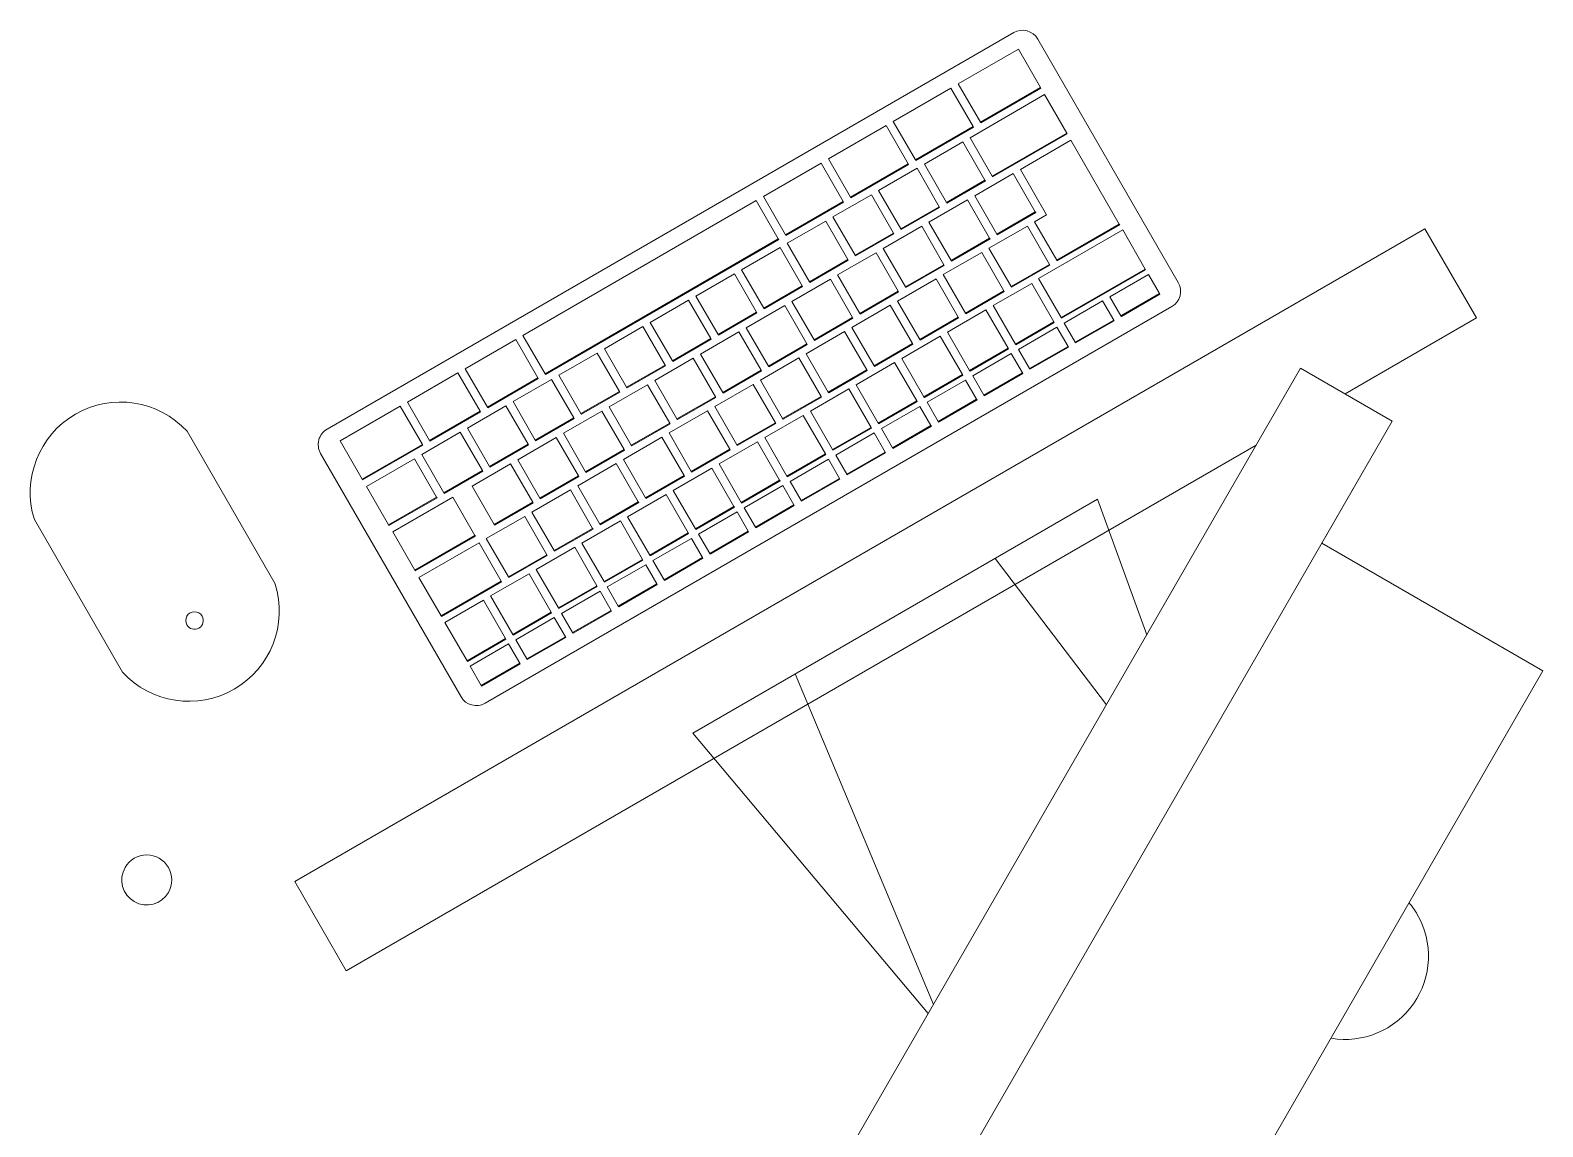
# Model space of a CAD drawing. Header units: millimetres. Extents: x 79795 to 317870, y -36033 to 97293.
# Drawn here: x 213971 to 214515, y 19576 to 19971 of the extents above; entities that cross this region are included whole.
import ezdxf

# ---------------------------------------------------------------- set-up
doc = ezdxf.new("R2010")
doc.units = ezdxf.units.MM
doc.header["$MEASUREMENT"] = 0
for name, color, linetype, lineweight in [('A-GENM', 8, 'CONTINUOUS', 9), ('E-ELEC-EQPM', 8, 'CONTINUOUS', 9), ('I-FURN', 8, 'CONTINUOUS', 9)]:
    doc.layers.add(name, color=color, linetype=linetype, lineweight=lineweight)

msp = doc.modelspace()

# ---------------------------------------------------------------- linework, layer by layer
at = {"layer": 'A-GENM'}
for p, q in [((214077.61, 19827.19), (214324.89, 19969.96)), ((214333.56, 19967.64), (214384.14, 19880.02)), ((214326.55, 19964), (214304.9, 19951.5)), ((214334.52, 19950.2), (214326.55, 19964)), ((214304.9, 19951.5), (214312.87, 19937.7)), ((214302.3, 19950), (214281.52, 19938)), ((214310.27, 19936.2), (214302.3, 19950)), ((214336, 19947.63), (214309.16, 19932.13)), ((214312.87, 19937.7), (214334.52, 19950.2)), ((214334.66, 19949.96), (214313.01, 19937.46)), ((214334.52, 19950.2), (214334.66, 19949.96)), ((214343.99, 19933.81), (214336, 19947.63)), ((214278.92, 19936.5), (214258.14, 19924.5)), ((214286.89, 19922.7), (214278.92, 19936.5)), ((214281.52, 19938), (214289.49, 19924.2)), ((214289.49, 19924.2), (214310.27, 19936.2)), ((214310.41, 19935.96), (214289.63, 19923.96)), ((214310.27, 19936.2), (214310.41, 19935.96)), ((214312.87, 19937.7), (214313.01, 19937.46)), ((214306.56, 19930.63), (214292.7, 19922.63)), ((214314.54, 19916.81), (214306.56, 19930.63)), ((214309.16, 19932.13), (214317.14, 19918.31)), ((214317.14, 19918.31), (214343.99, 19933.81)), ((214344.12, 19933.57), (214317.28, 19918.07)), ((214345.47, 19931.24), (214327.28, 19920.74)), ((214343.99, 19933.81), (214344.12, 19933.57)), ((214362.91, 19901.03), (214345.47, 19931.24)), ((214258.14, 19924.5), (214266.11, 19910.7)), ((214289.49, 19924.2), (214289.63, 19923.96)), ((214255.54, 19923), (214234.75, 19911)), ((214263.51, 19909.2), (214255.54, 19923)), ((214266.11, 19910.7), (214286.89, 19922.7)), ((214287.03, 19922.46), (214266.24, 19910.46)), ((214290.11, 19921.13), (214276.25, 19913.13)), ((214286.89, 19922.7), (214287.03, 19922.46)), ((214298.09, 19907.31), (214290.11, 19921.13)), ((214292.7, 19922.63), (214300.68, 19908.81)), ((214324.68, 19919.24), (214310.83, 19911.24)), ((214317.14, 19918.31), (214317.28, 19918.07)), ((214332.66, 19905.42), (214324.68, 19919.24)), ((214327.28, 19920.74), (214336.75, 19904.35)), ((214276.25, 19913.13), (214284.23, 19899.31)), ((214300.68, 19908.81), (214314.54, 19916.81)), ((214314.68, 19916.57), (214300.82, 19908.57)), ((214314.54, 19916.81), (214314.68, 19916.57)), ((214232.16, 19909.5), (214148.15, 19861)), ((214240.12, 19895.7), (214232.16, 19909.5)), ((214234.75, 19911), (214242.72, 19897.2)), ((214242.72, 19897.2), (214263.51, 19909.2)), ((214263.65, 19908.96), (214242.86, 19896.96)), ((214273.65, 19911.63), (214259.79, 19903.63)), ((214263.51, 19909.2), (214263.65, 19908.96)), ((214266.11, 19910.7), (214266.24, 19910.46)), ((214281.63, 19897.81), (214273.65, 19911.63)), ((214284.23, 19899.31), (214298.09, 19907.31)), ((214298.22, 19907.07), (214284.37, 19899.07)), ((214308.23, 19909.74), (214294.37, 19901.74)), ((214298.09, 19907.31), (214298.22, 19907.07)), ((214300.68, 19908.81), (214300.82, 19908.57)), ((214316.21, 19895.92), (214308.23, 19909.74)), ((214310.83, 19911.24), (214318.81, 19897.42)), ((214257.2, 19902.13), (214243.34, 19894.13)), ((214265.18, 19888.31), (214257.2, 19902.13)), ((214259.79, 19903.63), (214267.78, 19889.81)), ((214294.37, 19901.74), (214302.35, 19887.92)), ((214318.81, 19897.42), (214332.66, 19905.42)), ((214332.8, 19905.18), (214318.95, 19897.18)), ((214336.75, 19904.35), (214332.42, 19901.85)), ((214332.42, 19901.85), (214340.4, 19888.03)), ((214332.66, 19905.42), (214332.8, 19905.18)), ((214242.72, 19897.2), (214242.86, 19896.96)), ((214267.78, 19889.81), (214281.63, 19897.81)), ((214281.77, 19897.57), (214267.91, 19889.57)), ((214291.78, 19900.24), (214277.92, 19892.24)), ((214281.63, 19897.81), (214281.77, 19897.57)), ((214284.23, 19899.31), (214284.37, 19899.07)), ((214299.76, 19886.42), (214291.78, 19900.24)), ((214329.82, 19900.35), (214315.96, 19892.35)), ((214318.81, 19897.42), (214318.95, 19897.18)), ((214337.8, 19886.53), (214329.82, 19900.35)), ((214364.12, 19898.94), (214333.81, 19881.44)), ((214340.4, 19888.03), (214362.91, 19901.03)), ((214363.05, 19900.79), (214340.53, 19887.79)), ((214362.91, 19901.03), (214363.05, 19900.79)), ((214372.24, 19884.87), (214364.12, 19898.94)), ((214156.12, 19847.2), (214240.12, 19895.7)), ((214240.26, 19895.46), (214156.26, 19846.96)), ((214240.74, 19892.63), (214226.89, 19884.63)), ((214240.12, 19895.7), (214240.26, 19895.46)), ((214248.72, 19878.81), (214240.74, 19892.63)), ((214243.34, 19894.13), (214251.32, 19880.31)), ((214275.32, 19890.74), (214261.46, 19882.74)), ((214283.3, 19876.92), (214275.32, 19890.74)), ((214277.92, 19892.24), (214285.9, 19878.42)), ((214313.36, 19890.85), (214299.51, 19882.85)), ((214302.35, 19887.92), (214316.21, 19895.92)), ((214316.35, 19895.68), (214302.49, 19887.68)), ((214321.34, 19877.03), (214313.36, 19890.85)), ((214315.96, 19892.35), (214323.94, 19878.53)), ((214316.21, 19895.92), (214316.35, 19895.68)), ((214251.32, 19880.31), (214265.18, 19888.31)), ((214265.32, 19888.07), (214251.46, 19880.07)), ((214265.18, 19888.31), (214265.32, 19888.07)), ((214267.78, 19889.81), (214267.91, 19889.57)), ((214285.9, 19878.42), (214299.76, 19886.42)), ((214299.89, 19886.18), (214286.04, 19878.18)), ((214299.76, 19886.42), (214299.89, 19886.18)), ((214302.35, 19887.92), (214302.49, 19887.68)), ((214323.94, 19878.53), (214337.8, 19886.53)), ((214337.94, 19886.29), (214324.08, 19878.29)), ((214337.8, 19886.53), (214337.94, 19886.29)), ((214340.4, 19888.03), (214340.53, 19887.79)), ((214224.29, 19883.13), (214210.43, 19875.13)), ((214232.27, 19869.31), (214224.29, 19883.13)), ((214226.89, 19884.63), (214234.87, 19870.81)), ((214258.87, 19881.24), (214245.01, 19873.24)), ((214251.32, 19880.31), (214251.46, 19880.07)), ((214266.85, 19867.42), (214258.87, 19881.24)), ((214261.46, 19882.74), (214269.44, 19868.92)), ((214296.91, 19881.35), (214283.05, 19873.35)), ((214304.89, 19867.53), (214296.91, 19881.35)), ((214299.51, 19882.85), (214307.49, 19869.03)), ((214331.35, 19879.7), (214317.49, 19871.7)), ((214339.33, 19865.87), (214331.35, 19879.7)), ((214333.81, 19881.44), (214341.93, 19867.37)), ((214341.93, 19867.37), (214372.24, 19884.87)), ((214372.38, 19884.63), (214342.07, 19867.13)), ((214373.37, 19882.92), (214359.51, 19874.92)), ((214372.24, 19884.87), (214372.38, 19884.63)), ((214377.36, 19876.01), (214373.37, 19882.92)), ((214210.43, 19875.13), (214218.41, 19861.31)), ((214234.87, 19870.81), (214248.72, 19878.81)), ((214248.86, 19878.57), (214235, 19870.57)), ((214248.72, 19878.81), (214248.86, 19878.57)), ((214269.44, 19868.92), (214283.3, 19876.92)), ((214283.44, 19876.68), (214269.58, 19868.68)), ((214283.3, 19876.92), (214283.44, 19876.68)), ((214285.9, 19878.42), (214286.04, 19878.18)), ((214307.49, 19869.03), (214321.34, 19877.03)), ((214321.48, 19876.79), (214307.63, 19868.79)), ((214321.34, 19877.03), (214321.48, 19876.79)), ((214323.94, 19878.53), (214324.08, 19878.29)), ((214359.51, 19874.92), (214363.5, 19868.01)), ((214363.5, 19868.01), (214377.36, 19876.01)), ((214377.5, 19875.77), (214363.64, 19867.77)), ((214377.36, 19876.01), (214377.5, 19875.77)), ((214381.82, 19871.35), (214134.54, 19728.58)), ((214207.83, 19873.63), (214193.98, 19865.63)), ((214215.81, 19859.81), (214207.83, 19873.63)), ((214218.41, 19861.31), (214232.27, 19869.31)), ((214232.41, 19869.07), (214218.55, 19861.07)), ((214242.41, 19871.74), (214228.56, 19863.74)), ((214232.27, 19869.31), (214232.41, 19869.07)), ((214234.87, 19870.81), (214235, 19870.57)), ((214250.39, 19857.92), (214242.41, 19871.74)), ((214245.01, 19873.24), (214252.99, 19859.42)), ((214280.45, 19871.85), (214266.6, 19863.85)), ((214269.44, 19868.92), (214269.58, 19868.68)), ((214288.43, 19858.03), (214280.45, 19871.85)), ((214283.05, 19873.35), (214291.03, 19859.53)), ((214314.89, 19870.2), (214301.04, 19862.2)), ((214307.49, 19869.03), (214307.63, 19868.79)), ((214322.87, 19856.37), (214314.89, 19870.2)), ((214317.49, 19871.7), (214325.47, 19857.87)), ((214356.91, 19873.42), (214343.06, 19865.42)), ((214360.9, 19866.51), (214356.91, 19873.42)), ((214191.38, 19864.13), (214177.52, 19856.13)), ((214199.36, 19850.31), (214191.38, 19864.13)), ((214193.98, 19865.63), (214201.96, 19851.81)), ((214228.56, 19863.74), (214236.54, 19849.92)), ((214252.99, 19859.42), (214266.85, 19867.42)), ((214266.98, 19867.18), (214253.13, 19859.18)), ((214266.6, 19863.85), (214274.58, 19850.03)), ((214266.85, 19867.42), (214266.98, 19867.18)), ((214291.03, 19859.53), (214304.89, 19867.53)), ((214305.03, 19867.29), (214291.17, 19859.29)), ((214304.89, 19867.53), (214305.03, 19867.29)), ((214325.47, 19857.87), (214339.33, 19865.87)), ((214339.47, 19865.63), (214325.61, 19857.63)), ((214340.46, 19863.92), (214326.6, 19855.92)), ((214339.33, 19865.87), (214339.47, 19865.63)), ((214344.45, 19857.01), (214340.46, 19863.92)), ((214341.93, 19867.37), (214342.07, 19867.13)), ((214343.06, 19865.42), (214347.05, 19858.51)), ((214347.05, 19858.51), (214360.9, 19866.51)), ((214361.04, 19866.27), (214347.18, 19858.27)), ((214360.9, 19866.51), (214361.04, 19866.27)), ((214363.5, 19868.01), (214363.64, 19867.77)), ((214145.55, 19859.5), (214127.37, 19849)), ((214153.52, 19845.7), (214145.55, 19859.5)), ((214148.15, 19861), (214156.12, 19847.2)), ((214201.96, 19851.81), (214215.81, 19859.81)), ((214215.95, 19859.57), (214202.1, 19851.57)), ((214225.96, 19862.24), (214212.1, 19854.24)), ((214215.81, 19859.81), (214215.95, 19859.57)), ((214218.41, 19861.31), (214218.55, 19861.07)), ((214233.94, 19848.42), (214225.96, 19862.24)), ((214236.54, 19849.92), (214250.39, 19857.92)), ((214264, 19862.35), (214250.14, 19854.35)), ((214250.39, 19857.92), (214250.53, 19857.68)), ((214252.99, 19859.42), (214253.13, 19859.18)), ((214271.98, 19848.53), (214264, 19862.35)), ((214274.58, 19850.03), (214288.43, 19858.03)), ((214298.44, 19860.7), (214284.58, 19852.7)), ((214288.43, 19858.03), (214288.57, 19857.79)), ((214291.03, 19859.53), (214291.17, 19859.29)), ((214306.42, 19846.87), (214298.44, 19860.7)), ((214301.04, 19862.2), (214309.02, 19848.37)), ((214347.05, 19858.51), (214347.18, 19858.27)), ((214174.92, 19854.63), (214161.07, 19846.63)), ((214182.9, 19840.81), (214174.92, 19854.63)), ((214177.52, 19856.13), (214185.5, 19842.31)), ((214209.5, 19852.74), (214195.65, 19844.74)), ((214217.48, 19838.92), (214209.5, 19852.74)), ((214212.1, 19854.24), (214220.08, 19840.42)), ((214247.55, 19852.85), (214233.69, 19844.85)), ((214250.53, 19857.68), (214236.67, 19849.68)), ((214255.53, 19839.03), (214247.55, 19852.85)), ((214250.14, 19854.35), (214258.12, 19840.53)), ((214288.57, 19857.79), (214274.72, 19849.79)), ((214284.58, 19852.7), (214292.56, 19838.87)), ((214309.02, 19848.37), (214322.87, 19856.37)), ((214323.01, 19856.13), (214309.16, 19848.13)), ((214324, 19854.42), (214310.15, 19846.42)), ((214322.87, 19856.37), (214323.01, 19856.13)), ((214327.99, 19847.51), (214324, 19854.42)), ((214325.47, 19857.87), (214325.61, 19857.63)), ((214326.6, 19855.92), (214330.59, 19849.01)), ((214330.59, 19849.01), (214344.45, 19857.01)), ((214344.59, 19856.77), (214330.73, 19848.77)), ((214344.45, 19857.01), (214344.59, 19856.77)), ((214124.77, 19847.5), (214106.58, 19837)), ((214132.74, 19833.7), (214124.77, 19847.5)), ((214127.37, 19849), (214135.34, 19835.2)), ((214156.12, 19847.2), (214156.26, 19846.96)), ((214185.5, 19842.31), (214199.36, 19850.31)), ((214199.5, 19850.07), (214185.64, 19842.07)), ((214199.36, 19850.31), (214199.5, 19850.07)), ((214201.96, 19851.81), (214202.1, 19851.57)), ((214220.08, 19840.42), (214233.94, 19848.42)), ((214234.08, 19848.18), (214220.22, 19840.18)), ((214233.94, 19848.42), (214234.08, 19848.18)), ((214236.54, 19849.92), (214236.67, 19849.68)), ((214258.12, 19840.53), (214271.98, 19848.53)), ((214272.12, 19848.29), (214258.26, 19840.29)), ((214281.99, 19851.2), (214268.13, 19843.2)), ((214271.98, 19848.53), (214272.12, 19848.29)), ((214274.58, 19850.03), (214274.72, 19849.79)), ((214289.97, 19837.37), (214281.99, 19851.2)), ((214309.02, 19848.37), (214309.16, 19848.13)), ((214314.14, 19839.51), (214327.99, 19847.51)), ((214328.13, 19847.27), (214314.28, 19839.27)), ((214327.99, 19847.51), (214328.13, 19847.27)), ((214330.59, 19849.01), (214330.73, 19848.77)), ((214135.34, 19835.2), (214153.52, 19845.7)), ((214153.66, 19845.46), (214135.47, 19834.96)), ((214158.47, 19845.13), (214144.61, 19837.13)), ((214153.52, 19845.7), (214153.66, 19845.46)), ((214166.45, 19831.31), (214158.47, 19845.13)), ((214161.07, 19846.63), (214169.05, 19832.81)), ((214193.05, 19843.24), (214179.19, 19835.24)), ((214185.5, 19842.31), (214185.64, 19842.07)), ((214201.03, 19829.42), (214193.05, 19843.24)), ((214195.65, 19844.74), (214203.63, 19830.92)), ((214231.09, 19843.35), (214217.23, 19835.35)), ((214239.07, 19829.53), (214231.09, 19843.35)), ((214233.69, 19844.85), (214241.67, 19831.03)), ((214265.53, 19841.7), (214251.67, 19833.7)), ((214273.51, 19827.87), (214265.53, 19841.7)), ((214268.13, 19843.2), (214276.11, 19829.37)), ((214292.56, 19838.87), (214306.42, 19846.87)), ((214306.56, 19846.63), (214292.7, 19838.63)), ((214307.55, 19844.92), (214293.69, 19836.92)), ((214306.42, 19846.87), (214306.56, 19846.63)), ((214311.54, 19838.01), (214307.55, 19844.92)), ((214310.15, 19846.42), (214314.14, 19839.51)), ((214106.58, 19837), (214114.55, 19823.2)), ((214144.61, 19837.13), (214152.59, 19823.31)), ((214169.05, 19832.81), (214182.9, 19840.81)), ((214183.04, 19840.57), (214169.19, 19832.57)), ((214182.9, 19840.81), (214183.04, 19840.57)), ((214203.63, 19830.92), (214217.48, 19838.92)), ((214217.62, 19838.68), (214203.77, 19830.68)), ((214217.48, 19838.92), (214217.62, 19838.68)), ((214220.08, 19840.42), (214220.22, 19840.18)), ((214241.67, 19831.03), (214255.53, 19839.03)), ((214255.66, 19838.79), (214241.81, 19830.79)), ((214255.53, 19839.03), (214255.66, 19838.79)), ((214258.12, 19840.53), (214258.26, 19840.29)), ((214276.11, 19829.37), (214289.97, 19837.37)), ((214290.1, 19837.13), (214276.25, 19829.13)), ((214289.97, 19837.37), (214290.1, 19837.13)), ((214292.56, 19838.87), (214292.7, 19838.63)), ((214293.69, 19836.92), (214297.68, 19830.01)), ((214297.68, 19830.01), (214311.54, 19838.01)), ((214311.68, 19837.77), (214297.82, 19829.77)), ((214311.54, 19838.01), (214311.68, 19837.77)), ((214314.14, 19839.51), (214314.28, 19839.27)), ((214103.98, 19835.5), (214082.33, 19823)), ((214111.95, 19821.7), (214103.98, 19835.5)), ((214114.55, 19823.2), (214132.74, 19833.7)), ((214132.88, 19833.46), (214114.69, 19822.96)), ((214142.02, 19835.63), (214128.16, 19827.63)), ((214132.74, 19833.7), (214132.88, 19833.46)), ((214135.34, 19835.2), (214135.47, 19834.96)), ((214150, 19821.81), (214142.02, 19835.63)), ((214152.59, 19823.31), (214166.45, 19831.31)), ((214166.59, 19831.07), (214152.73, 19823.07)), ((214176.59, 19833.74), (214162.74, 19825.74)), ((214166.45, 19831.31), (214166.59, 19831.07)), ((214169.05, 19832.81), (214169.19, 19832.57)), ((214184.57, 19819.92), (214176.59, 19833.74)), ((214179.19, 19835.24), (214187.17, 19821.42)), ((214214.64, 19833.85), (214200.78, 19825.85)), ((214203.63, 19830.92), (214203.77, 19830.68)), ((214222.62, 19820.03), (214214.64, 19833.85)), ((214217.23, 19835.35), (214225.21, 19821.53)), ((214249.08, 19832.2), (214235.22, 19824.2)), ((214241.67, 19831.03), (214241.81, 19830.79)), ((214257.06, 19818.37), (214249.08, 19832.2)), ((214251.67, 19833.7), (214259.65, 19819.87)), ((214291.09, 19835.42), (214277.24, 19827.42)), ((214295.08, 19828.51), (214291.09, 19835.42)), ((214058.96, 19771.5), (214027.21, 19826.49)), ((214125.56, 19826.13), (214111.7, 19818.13)), ((214133.54, 19812.31), (214125.56, 19826.13)), ((214128.16, 19827.63), (214136.14, 19813.81)), ((214162.74, 19825.74), (214170.72, 19811.92)), ((214187.17, 19821.42), (214201.03, 19829.42)), ((214201.17, 19829.18), (214187.31, 19821.18)), ((214200.78, 19825.85), (214208.76, 19812.03)), ((214201.03, 19829.42), (214201.17, 19829.18)), ((214225.21, 19821.53), (214239.07, 19829.53)), ((214239.21, 19829.29), (214225.35, 19821.29)), ((214239.07, 19829.53), (214239.21, 19829.29)), ((214259.65, 19819.87), (214273.51, 19827.87)), ((214273.65, 19827.63), (214259.79, 19819.63)), ((214274.64, 19825.92), (214260.78, 19817.92)), ((214273.51, 19827.87), (214273.65, 19827.63)), ((214278.63, 19819.01), (214274.64, 19825.92)), ((214276.11, 19829.37), (214276.25, 19829.13)), ((214277.24, 19827.42), (214281.23, 19820.51)), ((214281.23, 19820.51), (214295.08, 19828.51)), ((214295.22, 19828.27), (214281.37, 19820.27)), ((214295.08, 19828.51), (214295.22, 19828.27)), ((214297.68, 19830.01), (214297.82, 19829.77)), ((214082.33, 19823), (214090.3, 19809.2)), ((214090.3, 19809.2), (214111.95, 19821.7)), ((214112.09, 19821.46), (214090.44, 19808.96)), ((214111.95, 19821.7), (214112.09, 19821.46)), ((214114.55, 19823.2), (214114.69, 19822.96)), ((214136.14, 19813.81), (214150, 19821.81)), ((214150.13, 19821.57), (214136.28, 19813.57)), ((214160.14, 19824.24), (214146.28, 19816.24)), ((214150, 19821.81), (214150.13, 19821.57)), ((214152.59, 19823.31), (214152.73, 19823.07)), ((214168.12, 19810.42), (214160.14, 19824.24)), ((214170.72, 19811.92), (214184.57, 19819.92)), ((214198.18, 19824.35), (214184.33, 19816.35)), ((214184.57, 19819.92), (214184.71, 19819.68)), ((214187.17, 19821.42), (214187.31, 19821.18)), ((214206.16, 19810.53), (214198.18, 19824.35)), ((214208.76, 19812.03), (214222.62, 19820.03)), ((214222.76, 19819.79), (214208.9, 19811.79)), ((214232.62, 19822.7), (214218.77, 19814.7)), ((214222.62, 19820.03), (214222.76, 19819.79)), ((214225.21, 19821.53), (214225.35, 19821.29)), ((214240.6, 19808.87), (214232.62, 19822.7)), ((214235.22, 19824.2), (214243.2, 19810.37)), ((214259.65, 19819.87), (214259.79, 19819.63)), ((214281.23, 19820.51), (214281.37, 19820.27)), ((214125.86, 19730.91), (214075.28, 19818.52)), ((214109.12, 19816.61), (214091.8, 19806.61)), ((214117.09, 19802.81), (214109.12, 19816.61)), ((214111.7, 19818.13), (214119.68, 19804.31)), ((214143.68, 19814.74), (214129.83, 19806.74)), ((214151.67, 19800.92), (214143.68, 19814.74)), ((214146.28, 19816.24), (214154.26, 19802.42)), ((214181.73, 19814.85), (214167.87, 19806.85)), ((214184.71, 19819.68), (214170.86, 19811.68)), ((214189.71, 19801.03), (214181.73, 19814.85)), ((214184.33, 19816.35), (214192.31, 19802.53)), ((214218.77, 19814.7), (214226.75, 19800.87)), ((214243.2, 19810.37), (214257.06, 19818.37)), ((214257.2, 19818.13), (214243.34, 19810.13)), ((214258.19, 19816.42), (214244.33, 19808.42)), ((214257.06, 19818.37), (214257.2, 19818.13)), ((214262.18, 19809.51), (214258.19, 19816.42)), ((214260.78, 19817.92), (214264.77, 19811.01)), ((214264.77, 19811.01), (214278.63, 19819.01)), ((214278.77, 19818.77), (214264.91, 19810.77)), ((214278.63, 19819.01), (214278.77, 19818.77)), ((214090.3, 19809.2), (214090.44, 19808.96)), ((214119.68, 19804.31), (214133.54, 19812.31)), ((214133.68, 19812.07), (214119.82, 19804.07)), ((214133.54, 19812.31), (214133.68, 19812.07)), ((214136.14, 19813.81), (214136.28, 19813.57)), ((214154.26, 19802.42), (214168.12, 19810.42)), ((214168.26, 19810.18), (214154.4, 19802.18)), ((214168.12, 19810.42), (214168.26, 19810.18)), ((214170.72, 19811.92), (214170.86, 19811.68)), ((214192.31, 19802.53), (214206.16, 19810.53)), ((214206.3, 19810.29), (214192.44, 19802.29)), ((214216.17, 19813.2), (214202.31, 19805.2)), ((214206.16, 19810.53), (214206.3, 19810.29)), ((214208.76, 19812.03), (214208.9, 19811.79)), ((214224.15, 19799.37), (214216.17, 19813.2)), ((214243.2, 19810.37), (214243.34, 19810.13)), ((214248.32, 19801.51), (214262.18, 19809.51)), ((214262.31, 19809.27), (214248.46, 19801.27)), ((214262.18, 19809.51), (214262.31, 19809.27)), ((214264.77, 19811.01), (214264.91, 19810.77)), ((214091.8, 19806.61), (214099.77, 19792.81)), ((214119.68, 19804.31), (214119.82, 19804.07)), ((214129.83, 19806.74), (214137.81, 19792.92)), ((214165.27, 19805.35), (214151.42, 19797.35)), ((214173.25, 19791.53), (214165.27, 19805.35)), ((214167.87, 19806.85), (214175.85, 19793.03)), ((214199.71, 19803.7), (214185.86, 19795.7)), ((214207.69, 19789.87), (214199.71, 19803.7)), ((214202.31, 19805.2), (214210.29, 19791.37)), ((214226.75, 19800.87), (214240.6, 19808.87)), ((214240.74, 19808.63), (214226.88, 19800.63)), ((214241.73, 19806.92), (214227.87, 19798.92)), ((214240.6, 19808.87), (214240.74, 19808.63)), ((214245.72, 19800.01), (214241.73, 19806.92)), ((214244.33, 19808.42), (214248.32, 19801.51)), ((214099.77, 19792.81), (214117.09, 19802.81)), ((214117.22, 19802.57), (214099.9, 19792.57)), ((214122.91, 19802.72), (214101.26, 19790.22)), ((214117.09, 19802.81), (214117.22, 19802.57)), ((214130.88, 19788.92), (214122.91, 19802.72)), ((214137.81, 19792.92), (214151.67, 19800.92)), ((214151.8, 19800.68), (214137.95, 19792.68)), ((214151.67, 19800.92), (214151.8, 19800.68)), ((214154.26, 19802.42), (214154.4, 19802.18)), ((214175.85, 19793.03), (214189.71, 19801.03)), ((214189.85, 19800.79), (214175.99, 19792.79)), ((214189.71, 19801.03), (214189.85, 19800.79)), ((214192.31, 19802.53), (214192.44, 19802.29)), ((214210.29, 19791.37), (214224.15, 19799.37)), ((214224.29, 19799.13), (214210.43, 19791.13)), ((214224.15, 19799.37), (214224.29, 19799.13)), ((214226.75, 19800.87), (214226.88, 19800.63)), ((214227.87, 19798.92), (214231.87, 19792.01)), ((214231.87, 19792.01), (214245.72, 19800.01)), ((214245.86, 19799.77), (214232, 19791.77)), ((214245.72, 19800.01), (214245.86, 19799.77)), ((214248.32, 19801.51), (214248.46, 19801.27)), ((213972.22, 19794.74), (214003.97, 19739.75)), ((214099.77, 19792.81), (214099.9, 19792.57)), ((214148.82, 19795.85), (214134.96, 19787.85)), ((214137.81, 19792.92), (214137.95, 19792.68)), ((214156.8, 19782.03), (214148.82, 19795.85)), ((214151.42, 19797.35), (214159.4, 19783.53)), ((214183.26, 19794.2), (214169.4, 19786.2)), ((214175.85, 19793.03), (214175.99, 19792.79)), ((214191.24, 19780.37), (214183.26, 19794.2)), ((214185.86, 19795.7), (214193.84, 19781.87)), ((214225.28, 19797.42), (214211.42, 19789.42)), ((214229.27, 19790.51), (214225.28, 19797.42)), ((214101.26, 19790.22), (214109.23, 19776.42)), ((214109.23, 19776.42), (214130.88, 19788.92)), ((214131.02, 19788.68), (214109.37, 19776.18)), ((214130.88, 19788.92), (214131.02, 19788.68)), ((214134.96, 19787.85), (214142.94, 19774.03)), ((214159.4, 19783.53), (214173.25, 19791.53)), ((214173.39, 19791.29), (214159.54, 19783.29)), ((214173.25, 19791.53), (214173.39, 19791.29)), ((214193.84, 19781.87), (214207.69, 19789.87)), ((214207.83, 19789.63), (214193.98, 19781.63)), ((214208.82, 19787.92), (214194.97, 19779.92)), ((214207.69, 19789.87), (214207.83, 19789.63)), ((214212.81, 19781.01), (214208.82, 19787.92)), ((214210.29, 19791.37), (214210.43, 19791.13)), ((214211.42, 19789.42), (214215.41, 19782.51)), ((214215.41, 19782.51), (214229.27, 19790.51)), ((214229.41, 19790.27), (214215.55, 19782.27)), ((214229.27, 19790.51), (214229.41, 19790.27)), ((214231.87, 19792.01), (214232, 19791.77)), ((214132.37, 19786.33), (214110.72, 19773.83)), ((214140.34, 19772.53), (214132.37, 19786.33)), ((214142.94, 19774.03), (214156.8, 19782.03)), ((214156.94, 19781.79), (214143.08, 19773.79)), ((214166.8, 19784.7), (214152.95, 19776.7)), ((214156.8, 19782.03), (214156.94, 19781.79)), ((214159.4, 19783.53), (214159.54, 19783.29)), ((214174.78, 19770.87), (214166.8, 19784.7)), ((214169.4, 19786.2), (214177.38, 19772.37)), ((214193.84, 19781.87), (214193.98, 19781.63)), ((214215.41, 19782.51), (214215.55, 19782.27)), ((214109.23, 19776.42), (214109.37, 19776.18)), ((214152.95, 19776.7), (214160.93, 19762.87)), ((214177.38, 19772.37), (214191.24, 19780.37)), ((214191.38, 19780.13), (214177.52, 19772.13)), ((214192.37, 19778.42), (214178.51, 19770.42)), ((214191.24, 19780.37), (214191.38, 19780.13)), ((214196.36, 19771.51), (214192.37, 19778.42)), ((214194.97, 19779.92), (214198.96, 19773.01)), ((214198.96, 19773.01), (214212.81, 19781.01)), ((214212.95, 19780.77), (214199.09, 19772.77)), ((214212.81, 19781.01), (214212.95, 19780.77)), ((214110.72, 19773.83), (214118.69, 19760.03)), ((214118.69, 19760.03), (214140.34, 19772.53)), ((214140.48, 19772.29), (214118.83, 19759.79)), ((214150.35, 19775.2), (214136.49, 19767.2)), ((214140.34, 19772.53), (214140.48, 19772.29)), ((214142.94, 19774.03), (214143.08, 19773.79)), ((214158.33, 19761.37), (214150.35, 19775.2)), ((214160.93, 19762.87), (214174.78, 19770.87)), ((214174.78, 19770.87), (214174.92, 19770.63)), ((214177.38, 19772.37), (214177.52, 19772.13)), ((214182.5, 19763.51), (214196.36, 19771.51)), ((214196.5, 19771.27), (214182.64, 19763.27)), ((214196.36, 19771.51), (214196.5, 19771.27)), ((214198.98, 19772.97), (214199.09, 19772.77)), ((214133.9, 19765.7), (214120.04, 19757.7)), ((214141.88, 19751.87), (214133.9, 19765.7)), ((214136.49, 19767.2), (214144.47, 19753.37)), ((214174.92, 19770.63), (214161.07, 19762.63)), ((214175.91, 19768.92), (214162.06, 19760.92)), ((214179.9, 19762.01), (214175.91, 19768.92)), ((214178.51, 19770.42), (214182.5, 19763.51)), ((214118.69, 19760.03), (214118.83, 19759.79)), ((214144.47, 19753.37), (214158.33, 19761.37)), ((214158.47, 19761.13), (214144.61, 19753.13)), ((214158.33, 19761.37), (214158.47, 19761.13)), ((214160.93, 19762.87), (214161.07, 19762.63)), ((214162.06, 19760.92), (214166.05, 19754.01)), ((214166.05, 19754.01), (214179.9, 19762.01)), ((214180.04, 19761.77), (214166.19, 19753.77)), ((214179.9, 19762.01), (214180.04, 19761.77)), ((214182.5, 19763.51), (214182.64, 19763.27)), ((214120.04, 19757.7), (214128.02, 19743.87)), ((214159.46, 19759.42), (214145.6, 19751.42)), ((214163.45, 19752.51), (214159.46, 19759.42)), ((214128.02, 19743.87), (214141.88, 19751.87)), ((214142.01, 19751.63), (214128.16, 19743.63)), ((214143, 19749.92), (214129.15, 19741.92)), ((214141.88, 19751.87), (214142.01, 19751.63)), ((214146.99, 19743.01), (214143, 19749.92)), ((214144.47, 19753.37), (214144.61, 19753.13)), ((214145.6, 19751.42), (214149.59, 19744.51)), ((214149.59, 19744.51), (214163.45, 19752.51)), ((214163.59, 19752.27), (214149.73, 19744.27)), ((214163.45, 19752.51), (214163.59, 19752.27)), ((214166.05, 19754.01), (214166.19, 19753.77)), ((214128.02, 19743.87), (214128.16, 19743.63)), ((214149.59, 19744.51), (214149.73, 19744.27)), ((214129.15, 19741.92), (214133.14, 19735.01)), ((214133.14, 19735.01), (214146.99, 19743.01)), ((214147.13, 19742.77), (214133.28, 19734.77)), ((214146.99, 19743.01), (214147.13, 19742.77)), ((214133.14, 19735.01), (214133.28, 19734.77))]:
    msp.add_line(p, q, dxfattribs=at)
for centre, radius, start, end in [((214328.06, 19964.46), 6.35, 30, 120), ((214378.64, 19876.85), 6.35, 300, 30), ((214003.28, 19804.43), 32.54, 42.6804, 197.3196), ((214080.78, 19821.69), 6.35, 120, 210), ((214027.89, 19761.81), 32.54, 222.6804, 17.3196), ((214029.89, 19758.36), 3.16, 30, 210), ((214029.89, 19758.36), 3.16, 210, 30), ((214131.36, 19734.08), 6.35, 210, 300)]:
    msp.add_arc(centre, radius, start, end, dxfattribs=at)
at = {"layer": 'E-ELEC-EQPM'}
for p, q in [((214028.21, 19156.37), (214428.21, 19849.19)), ((214028.21, 19156.37), (214428.21, 19849.19)), ((214428.21, 19849.19), (214461.2, 19830.14)), ((214428.21, 19849.19), (214461.2, 19830.14)), ((214461.2, 19830.14), (214061.2, 19137.32)), ((214461.2, 19830.14), (214435.8, 19786.14)), ((214435.8, 19786.14), (214515.39, 19740.19)), ((214435.8, 19786.14), (214515.39, 19740.19)), ((214515.39, 19740.19), (214166.19, 19135.36)), ((214515.39, 19740.19), (214166.19, 19135.36))]:
    msp.add_line(p, q, dxfattribs=at)
at = {"layer": 'I-FURN'}
for p, q in [((214472.94, 19899.38), (214065.99, 19664.43)), ((214491.48, 19867.26), (214472.94, 19899.38)), ((214444.19, 19839.96), (214491.48, 19867.26)), ((214084.54, 19632.31), (214412.22, 19821.5)), ((214209.28, 19717.83), (214355.05, 19801.98)), ((214355.05, 19801.98), (214372.8, 19753.22)), ((214318.17, 19780.69), (214358.26, 19728.04)), ((214246.17, 19739.12), (214295.97, 19620.14)), ((214294.06, 19616.85), (214209.28, 19717.83)), ((214084.54, 19632.31), (214065.99, 19664.43))]:
    msp.add_line(p, q, dxfattribs=at)
for centre, radius, start, end in [((214012.7, 19664.97), 9, 330, 150), ((214012.7, 19664.97), 9, 150, 330), ((214444.22, 19637.57), 30, 30.0028, 39.6921), ((214444.22, 19637.57), 30, 260.3079, 30.0028)]:
    msp.add_arc(centre, radius, start, end, dxfattribs=at)

doc.saveas('drawing.dxf')
